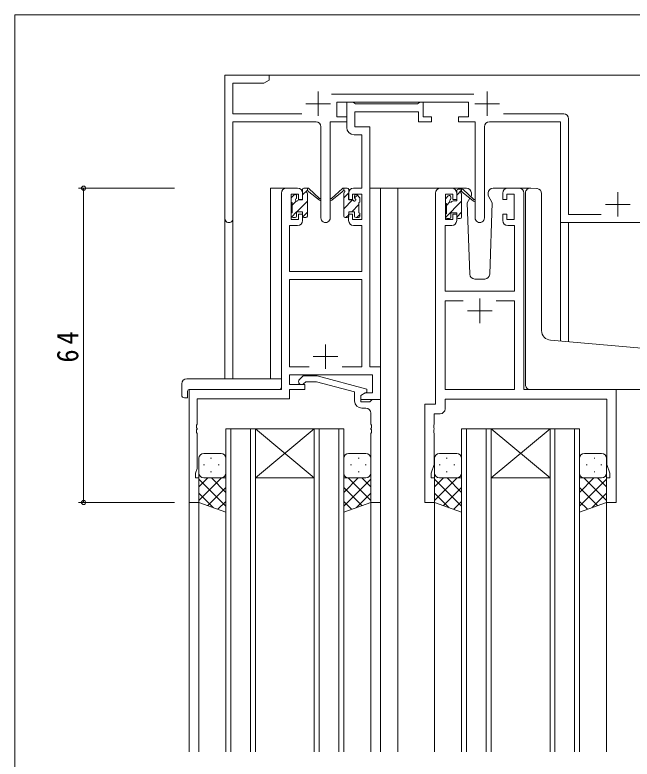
# Model space of a CAD drawing. Units: millimetres on the paper. Extents: x -420 to 373, y -297 to 267.
# Drawn here: x -417.7 to -292, y 112.9 to 264.4 of the extents above; entities that cross this region are included whole.
import ezdxf

# ---------------------------------------------------------------- set-up
doc = ezdxf.new("R2010")
doc.units = ezdxf.units.MM
doc.linetypes.add('DASHED3', pattern=[4, 3, -1])
for name, color, linetype, lineweight in [('0-1_YKK_ZWAK', 7, 'Continuous', 9), ('0-3_YKK_11', 7, 'Continuous', 9), ('0-4_YKK_12', 2, 'Continuous', 9), ('0-5_YKK_13', 4, 'Continuous', 9), ('0-7_YKK_D', 6, 'Continuous', 9)]:
    doc.layers.add(name, color=color, linetype=linetype, lineweight=lineweight)
doc.styles.add('ＭＳ ゴシック', font='')
doc.styles.get('ＭＳ ゴシック').set_extended_font_data('MS Gothic')

msp = doc.modelspace()

# ---------------------------------------------------------------- linework, layer by layer
at = {"layer": '0-1_YKK_ZWAK'}
for p in [(-417.7, -260.6), (352.3, 264.4)]:
    msp.add_line(p, (-417.7, 264.4), dxfattribs=at)
at = {"layer": '0-3_YKK_11'}
for p, q in [((-374.923, 252.121), (-365.923, 252.121)), ((-374.923, 222.936), (-374.923, 252.121)), ((-365.923, 252.121), (-365.923, 251.121)), ((-373.293, 250.49), (-373.293, 244.251)), ((-367.014, 250.49), (-373.293, 250.49)), ((-365.923, 251.121), (-367.014, 250.49)), ((-355.923, 248.821), (-355.923, 243.821)), ((-321.523, 248.821), (-321.523, 243.821)), ((-353.231, 248.251), (-324.215, 248.251)), ((-358.423, 246.321), (-353.423, 246.321)), ((-352.123, 246.621), (-352.123, 243.621)), ((-325.323, 246.621), (-352.123, 246.621)), ((-350.124, 246.621), (-348.794, 246.621)), ((-350.124, 241.491), (-350.124, 246.621)), ((-348.794, 246.621), (-348.519, 246.441)), ((-348.519, 246.441), (-348.336, 246.321)), ((-348.336, 246.321), (-335.682, 246.321)), ((-335.682, 246.321), (-335.499, 246.441)), ((-335.499, 246.441), (-335.224, 246.621)), ((-335.224, 246.621), (-334.524, 246.621)), ((-334.524, 246.621), (-334.524, 243.621)), ((-325.323, 243.621), (-325.323, 246.621)), ((-324.023, 246.321), (-319.023, 246.321)), ((-373.293, 244.251), (-359.273, 244.251)), ((-348.494, 244.691), (-348.494, 241.621)), ((-335.524, 244.691), (-348.494, 244.691)), ((-335.524, 242.621), (-335.524, 244.691)), ((-318.173, 244.251), (-305.923, 244.251)), ((-373.293, 242.621), (-373.293, 222.936)), ((-356.373, 242.621), (-373.293, 242.621)), ((-353.473, 242.621), (-353.473, 223.071)), ((-350.123, 242.621), (-353.473, 242.621)), ((-352.123, 243.621), (-350.123, 243.621)), ((-350.123, 243.621), (-350.123, 242.621)), ((-332.824, 242.621), (-335.524, 242.621)), ((-334.524, 243.621), (-332.824, 243.621)), ((-332.824, 243.621), (-332.824, 242.621)), ((-327.323, 243.621), (-325.323, 243.621)), ((-327.323, 242.621), (-327.323, 243.621)), ((-323.973, 242.621), (-327.323, 242.621)), ((-323.973, 223.071), (-323.973, 242.621)), ((-306.553, 242.621), (-321.073, 242.621)), ((-306.553, 222.12), (-306.553, 242.621)), ((-304.923, 243.25), (-304.923, 223.751)), ((-355.373, 223.071), (-355.373, 241.621)), ((-348.494, 241.621), (-345.424, 241.621)), ((-345.424, 241.621), (-345.424, 192.751)), ((-322.073, 241.621), (-322.073, 223.071)), ((-347.054, 239.991), (-348.624, 239.991)), ((-347.054, 229.121), (-347.054, 239.991)), ((-362.424, 229.121), (-360.124, 229.121)), ((-348.724, 229.121), (-347.054, 229.121)), ((-331.023, 229.121), (-328.723, 229.121)), ((-317.323, 229.121), (-315.023, 229.121)), ((-363.424, 188.121), (-363.424, 228.121)), ((-361.424, 227.921), (-361.424, 222.721)), ((-359.924, 227.921), (-361.424, 227.921)), ((-359.924, 226.821), (-359.924, 227.921)), ((-359.124, 228.121), (-359.124, 226.821)), ((-349.724, 226.821), (-349.724, 228.121)), ((-348.924, 227.921), (-348.924, 226.821)), ((-347.054, 227.921), (-348.924, 227.921)), ((-347.054, 222.721), (-347.054, 227.921)), ((-332.023, 185.121), (-332.023, 228.121)), ((-330.023, 227.921), (-330.023, 222.721)), ((-328.523, 227.921), (-330.023, 227.921)), ((-328.523, 226.821), (-328.523, 227.921)), ((-327.723, 228.121), (-327.723, 226.821)), ((-318.323, 226.821), (-318.323, 228.121)), ((-317.523, 227.921), (-317.523, 226.821)), ((-316.023, 227.921), (-317.523, 227.921)), ((-316.023, 222.721), (-316.023, 227.921)), ((-314.023, 228.121), (-314.023, 188.121)), ((-294.923, 228.321), (-294.923, 223.321)), ((-359.124, 226.821), (-359.924, 226.821)), ((-348.924, 226.821), (-349.724, 226.821)), ((-327.723, 226.821), (-328.523, 226.821)), ((-317.523, 226.821), (-318.323, 226.821)), ((-297.423, 225.82), (-292.423, 225.82)), ((-359.924, 223.821), (-359.124, 223.821)), ((-359.924, 222.721), (-359.924, 223.821)), ((-359.124, 223.821), (-359.124, 222.521)), ((-349.724, 223.821), (-348.924, 223.821)), ((-349.724, 222.521), (-349.724, 223.821)), ((-348.924, 223.821), (-348.924, 222.721)), ((-328.523, 223.82), (-327.723, 223.82)), ((-328.523, 222.721), (-328.523, 223.82)), ((-327.723, 223.82), (-327.723, 222.521)), ((-318.323, 223.82), (-317.523, 223.82)), ((-318.323, 222.521), (-318.323, 223.82)), ((-317.523, 223.82), (-317.523, 222.721)), ((-304.923, 223.751), (-298.273, 223.751)), ((-361.794, 221.521), (-361.794, 212.121)), ((-360.124, 221.521), (-361.794, 221.521)), ((-361.424, 222.721), (-359.924, 222.721)), ((-348.924, 222.721), (-347.054, 222.721)), ((-347.054, 221.521), (-348.724, 221.521)), ((-347.054, 212.121), (-347.054, 221.521)), ((-330.093, 221.521), (-330.093, 208.121)), ((-328.723, 221.521), (-330.093, 221.521)), ((-330.023, 222.721), (-328.523, 222.721)), ((-317.523, 222.721), (-316.023, 222.721)), ((-315.953, 221.521), (-317.323, 221.521)), ((-315.953, 208.121), (-315.953, 221.521)), ((-274.923, 222.12), (-306.553, 222.12)), ((-361.794, 212.121), (-347.054, 212.121)), ((-361.794, 210.491), (-347.054, 210.491)), ((-361.794, 192.751), (-361.794, 210.491)), ((-347.054, 210.491), (-347.054, 192.751)), ((-330.093, 208.121), (-315.953, 208.121)), ((-330.093, 206.191), (-326.373, 206.191)), ((-330.093, 188.121), (-330.093, 206.191)), ((-323.023, 206.621), (-323.023, 201.621)), ((-319.673, 206.191), (-315.953, 206.191)), ((-319.673, 206.191), (-315.953, 206.191)), ((-315.953, 206.191), (-315.953, 188.121)), ((-320.523, 204.121), (-325.523, 204.121)), ((-354.424, 197.321), (-354.424, 192.321)), ((-356.924, 194.821), (-351.924, 194.821)), ((-357.774, 192.751), (-361.794, 192.751)), ((-357.774, 192.751), (-361.794, 192.751)), ((-347.054, 192.751), (-351.074, 192.751)), ((-345.424, 192.751), (-343.224, 192.751)), ((-343.224, 192.751), (-343.224, 186.121)), ((-361.794, 191.121), (-361.794, 189.121)), ((-344.854, 191.121), (-361.794, 191.121)), ((-344.854, 187.421), (-344.854, 191.121)), ((-359.748, 190.145), (-358.972, 190.921)), ((-358.972, 190.921), (-356.127, 190.921)), ((-358.475, 189.721), (-358.899, 189.296)), ((-356.285, 189.721), (-358.475, 189.721)), ((-348.524, 187.641), (-356.285, 189.721)), ((-356.127, 190.921), (-346.024, 188.213)), ((-382.224, 188.121), (-363.424, 188.121)), ((-382.224, 165.121), (-382.224, 188.121)), ((-361.794, 189.121), (-358.624, 189.121)), ((-361.794, 188.121), (-361.794, 186.221)), ((-358.624, 188.121), (-361.794, 188.121)), ((-358.624, 189.121), (-358.624, 188.121)), ((-346.024, 188.213), (-346.024, 187.613)), ((-315.953, 188.121), (-330.093, 188.121)), ((-314.023, 188.121), (-295.223, 188.121)), ((-295.223, 188.121), (-295.223, 165.121)), ((-348.524, 185.821), (-348.524, 187.641)), ((-346.024, 187.613), (-347.224, 186.921)), ((-347.224, 186.921), (-346.358, 187.421)), ((-347.224, 186.921), (-347.224, 185.621)), ((-347.224, 186.121), (-347.224, 186.921)), ((-346.358, 187.421), (-344.854, 187.421)), ((-380.594, 186.221), (-380.594, 181.079)), ((-361.794, 186.221), (-380.594, 186.221)), ((-343.224, 186.121), (-347.224, 186.121)), ((-347.224, 185.621), (-345.424, 185.621)), ((-345.424, 185.621), (-345.224, 185.821)), ((-345.224, 185.821), (-344.924, 186.121)), ((-344.924, 186.121), (-343.224, 186.121)), ((-343.224, 186.121), (-343.224, 165.121)), ((-334.223, 185.121), (-332.023, 185.121)), ((-334.223, 165.121), (-334.223, 185.121)), ((-330.093, 186.191), (-330.093, 184.191)), ((-297.153, 186.191), (-330.093, 186.191)), ((-297.153, 172.851), (-297.153, 186.191)), ((-346.224, 184.321), (-347.024, 184.321)), ((-345.224, 181.079), (-345.224, 183.321)), ((-332.293, 183.191), (-332.293, 181.079)), ((-331.093, 183.191), (-332.293, 183.191)), ((-380.594, 181.079), (-380.714, 180.896)), ((-380.714, 180.896), (-380.714, 180.346)), ((-380.714, 180.346), (-380.594, 180.162)), ((-345.104, 180.896), (-345.224, 181.079)), ((-345.224, 180.162), (-345.104, 180.346)), ((-345.104, 180.346), (-345.104, 180.896)), ((-332.293, 181.079), (-332.413, 180.895)), ((-332.413, 180.895), (-332.413, 180.346)), ((-332.413, 180.346), (-332.293, 180.162)), ((-380.594, 180.079), (-380.714, 179.896)), ((-380.714, 179.896), (-380.714, 179.346)), ((-380.714, 179.346), (-380.594, 179.162)), ((-380.594, 180.162), (-380.594, 180.079)), ((-380.594, 179.162), (-380.594, 172.027)), ((-345.224, 180.079), (-345.224, 180.162)), ((-345.104, 179.896), (-345.224, 180.079)), ((-345.224, 179.162), (-345.104, 179.346)), ((-345.224, 165.121), (-345.224, 179.162)), ((-345.104, 179.346), (-345.104, 179.896)), ((-332.293, 180.079), (-332.413, 179.895)), ((-332.413, 179.895), (-332.413, 179.346)), ((-332.413, 179.346), (-332.293, 179.162)), ((-332.293, 180.162), (-332.293, 180.079)), ((-332.293, 179.162), (-332.293, 172.851)), ((-332.293, 172.851), (-332.923, 171.121)), ((-296.523, 171.121), (-297.153, 172.851)), ((-380.594, 172.027), (-380.924, 171.121)), ((-380.924, 171.121), (-380.924, 170.121)), ((-380.924, 170.121), (-380.224, 170.121)), ((-380.224, 170.121), (-380.224, 165.121)), ((-332.923, 171.121), (-332.923, 170.121)), ((-332.923, 170.121), (-332.223, 170.121)), ((-332.223, 170.121), (-332.223, 165.121)), ((-297.223, 170.121), (-296.523, 170.121)), ((-297.223, 165.121), (-297.223, 170.121)), ((-296.523, 170.121), (-296.523, 171.121)), ((-380.224, 165.121), (-382.224, 165.121)), ((-343.224, 165.121), (-345.224, 165.121)), ((-332.223, 165.121), (-334.223, 165.121)), ((-295.223, 165.121), (-297.223, 165.121))]:
    msp.add_line(p, q, dxfattribs=at)
for centre, radius, start, end in [((-305.923, 243.25), 1, 0, 89.99998), ((-356.373, 241.621), 1, 0, 89.99998), ((-321.073, 241.621), 1, 90, 179.99998), ((-348.624, 241.491), 1.5, 180, 269.99998), ((-362.424, 228.121), 1, 90, 179.99998), ((-360.124, 228.121), 1, 0, 89.99998), ((-348.724, 228.121), 1, 90, 179.99998), ((-331.023, 228.121), 1, 90, 179.99998), ((-328.723, 228.121), 1, 0, 89.99998), ((-317.323, 228.121), 1, 90, 179.99998), ((-315.023, 228.121), 1, 0, 89.99998), ((-374.108, 222.936), 0.815, 179.99998, 0), ((-354.423, 223.071), 0.95, 179.99998, 0), ((-323.023, 223.071), 0.95, 179.99998, 0), ((-360.124, 222.521), 1, 270, 359.99998), ((-348.724, 222.521), 1, 180, 269.99998), ((-328.723, 222.521), 1, 270, 359.99998), ((-317.323, 222.521), 1, 180, 269.99998), ((-359.324, 189.721), 0.6, 134.99998, 315), ((-347.024, 185.821), 1.5, 180, 269.99998), ((-346.224, 183.321), 1, 0, 89.99998), ((-331.093, 184.191), 1, 270, 359.99998)]:
    msp.add_arc(centre, radius, start, end, dxfattribs=at)
at = {"layer": '0-4_YKK_12'}
for p, q in [((-366.423, 252.121), (-287.423, 252.121)), ((-362.423, 229.121), (-365.623, 229.121)), ((-365.623, 190.308), (-365.623, 229.121)), ((-345.424, 229.121), (-339.723, 229.121)), ((-343.223, 229.121), (-343.223, 114.371)), ((-340.223, 229.121), (-331.023, 229.121)), ((-339.723, 229.121), (-339.723, 114.371)), ((-315.023, 229.121), (-312.947, 229.121)), ((-374.923, 222.936), (-374.923, 190.308)), ((-373.293, 222.936), (-373.293, 190.308)), ((-304.923, 222.12), (-306.553, 222.12)), ((-306.553, 222.12), (-306.553, 197.963)), ((-304.923, 222.12), (-306.553, 222.12)), ((-304.923, 222.12), (-304.923, 197.82)), ((-382.223, 188.121), (-382.223, 114.371)), ((-379.123, 188.121), (-381.623, 188.121)), ((-368.721, 180.12), (-374.721, 180.12)), ((-374.721, 180.12), (-374.721, 114.371)), ((-373.721, 114.371), (-373.721, 180.12)), ((-369.721, 180.12), (-369.721, 114.371)), ((-356.721, 180.12), (-368.721, 170.12)), ((-368.721, 180.12), (-356.721, 170.12)), ((-368.721, 180.12), (-356.721, 180.12)), ((-368.721, 114.371), (-368.721, 180.12)), ((-350.721, 180.12), (-356.721, 180.12)), ((-356.721, 180.12), (-356.721, 114.371)), ((-355.721, 114.371), (-355.721, 180.12)), ((-351.721, 180.12), (-351.721, 114.371)), ((-350.721, 114.371), (-350.721, 180.12)), ((-320.721, 180.12), (-326.721, 180.12)), ((-326.721, 180.12), (-326.721, 114.371)), ((-325.721, 114.371), (-325.721, 180.12)), ((-321.721, 180.12), (-321.721, 114.371)), ((-308.721, 180.12), (-320.721, 170.12)), ((-320.721, 180.12), (-308.721, 170.12)), ((-320.721, 180.12), (-308.721, 180.12)), ((-320.721, 114.371), (-320.721, 180.12)), ((-302.721, 180.12), (-308.721, 180.12)), ((-308.721, 180.12), (-308.721, 114.371)), ((-307.721, 114.371), (-307.721, 180.12)), ((-303.721, 180.12), (-303.721, 114.371)), ((-302.721, 114.371), (-302.721, 180.12)), ((-368.721, 170.12), (-356.721, 170.12)), ((-320.721, 170.12), (-308.721, 170.12)), ((-380.223, 165.621), (-380.223, 114.371)), ((-345.223, 165.621), (-345.223, 114.371)), ((-332.223, 165.621), (-332.223, 114.371)), ((-297.223, 165.621), (-297.223, 114.371))]:
    msp.add_line(p, q, dxfattribs=at)
at = {"layer": '0-5_YKK_13'}
for p, q in [((-359.123, 226.721), (-359.123, 228.821)), ((-358.823, 229.121), (-358.033, 229.121)), ((-358.123, 228.621), (-358.123, 229.121)), ((-357.84, 229.05), (-355.657, 227.002)), ((-351.006, 229.05), (-353.189, 227.002)), ((-350.023, 229.121), (-350.813, 229.121)), ((-350.723, 228.621), (-350.723, 229.121)), ((-349.723, 226.721), (-349.723, 228.821)), ((-325.736, 229.121), (-328.723, 229.121)), ((-327.422, 228.921), (-326.632, 228.921)), ((-326.722, 228.421), (-326.722, 228.921)), ((-326.439, 228.85), (-324.256, 226.802)), ((-317.323, 229.121), (-320.31, 229.121)), ((-312.638, 229.144), (-311.426, 229.038)), ((-311.338, 229.03), (-311.426, 229.038)), ((-361.336, 227.233), (-360.836, 227.733)), ((-360.323, 227.521), (-360.323, 227.182)), ((-359.123, 227.739), (-358.123, 228.739)), ((-358.123, 223.421), (-358.123, 228.021)), ((-355.69, 226.658), (-357.83, 228.354)), ((-353.156, 226.658), (-351.016, 228.354)), ((-350.723, 227.16), (-349.723, 228.16)), ((-350.723, 223.421), (-350.723, 228.021)), ((-348.523, 227.521), (-348.523, 227.182)), ((-348.516, 227.121), (-347.958, 227.68)), ((-347.51, 227.233), (-348.01, 227.733)), ((-329.935, 227.033), (-329.435, 227.533)), ((-328.922, 227.321), (-328.922, 226.982)), ((-327.722, 227.709), (-326.722, 228.709)), ((-327.722, 226.521), (-327.722, 228.62)), ((-326.722, 223.221), (-326.722, 227.821)), ((-324.289, 226.457), (-326.429, 228.154)), ((-324.718, 227.62), (-324.862, 227.371)), ((-324.737, 228.155), (-324.718, 227.62)), ((-321.328, 227.62), (-321.309, 228.155)), ((-320.481, 226.153), (-321.328, 227.62)), ((-313.726, 198.59), (-313.726, 228.147)), ((-310.426, 200.134), (-310.426, 228.034)), ((-361.423, 226.421), (-361.423, 227.021)), ((-361.223, 225.639), (-360.384, 226.478)), ((-361.223, 224.121), (-361.223, 226.221)), ((-360.297, 224.321), (-358.123, 226.494)), ((-359.862, 226.721), (-359.123, 226.721)), ((-350.723, 224.915), (-348.923, 226.714)), ((-348.984, 226.721), (-349.723, 226.721)), ((-347.623, 224.121), (-347.623, 226.221)), ((-347.423, 226.421), (-347.423, 227.021)), ((-330.022, 226.221), (-330.022, 226.821)), ((-330.018, 223.169), (-326.722, 226.464)), ((-329.822, 225.609), (-329.094, 226.338)), ((-329.822, 223.921), (-329.822, 226.021)), ((-328.461, 226.521), (-327.722, 226.521)), ((-325.044, 227.056), (-325.565, 226.153)), ((-325.565, 226.153), (-325.057, 211.586)), ((-320.989, 211.586), (-320.481, 226.153)), ((-361.369, 223.248), (-360.323, 224.294)), ((-360.323, 224.321), (-359.123, 224.321)), ((-360.323, 224.321), (-360.323, 223.421)), ((-359.123, 224.321), (-359.123, 223.421)), ((-349.723, 224.321), (-349.723, 223.421)), ((-348.523, 224.321), (-349.723, 224.321)), ((-349.072, 224.321), (-347.623, 225.77)), ((-348.523, 224.321), (-348.523, 223.421)), ((-361.423, 223.421), (-361.423, 223.921)), ((-360.623, 223.121), (-361.123, 223.121)), ((-359.09, 223.283), (-358.123, 224.249)), ((-358.423, 223.121), (-358.823, 223.121)), ((-350.423, 223.121), (-350.023, 223.121)), ((-350.272, 223.121), (-349.723, 223.67)), ((-348.223, 223.121), (-347.723, 223.121)), ((-348.027, 223.121), (-347.423, 223.725)), ((-347.423, 223.421), (-347.423, 223.921)), ((-330.022, 223.221), (-330.022, 223.721)), ((-329.222, 222.921), (-329.722, 222.921)), ((-328.922, 224.12), (-327.722, 224.12)), ((-328.922, 224.12), (-328.922, 223.221)), ((-327.722, 223.219), (-326.722, 224.219)), ((-327.722, 224.12), (-327.722, 223.221)), ((-327.022, 222.921), (-327.422, 222.921)), ((-324.057, 210.621), (-321.989, 210.621)), ((-313.726, 189.122), (-313.726, 198.59)), ((-254.138, 193.377), (-308.6, 198.142)), ((-382.712, 190.308), (-363.424, 190.308)), ((-363.424, 189.308), (-363.424, 190.308)), ((-383.712, 189.308), (-383.712, 186.933)), ((-382.224, 188.121), (-363.924, 188.121)), ((-363.424, 189.308), (-363.424, 188.621)), ((-312.726, 188.122), (-254.226, 188.122)), ((-382.712, 186.429), (-382.524, 186.429)), ((-382.524, 187.821), (-382.524, 186.929)), ((-382.524, 186.429), (-382.524, 186.929)), ((-375.723, 175.121), (-379.223, 175.121)), ((-349.724, 175.121), (-346.224, 175.121)), ((-327.723, 175.121), (-331.223, 175.121)), ((-301.724, 175.121), (-298.224, 175.121)), ((-380.223, 174.121), (-380.223, 171.121)), ((-379.303, 172.757), (-379.103, 172.757)), ((-377.888, 174.172), (-377.688, 174.172)), ((-376.273, 172.757), (-376.073, 172.757)), ((-374.723, 171.121), (-374.723, 174.121)), ((-350.724, 171.121), (-350.724, 174.121)), ((-349.174, 172.757), (-349.374, 172.757)), ((-347.559, 174.172), (-347.759, 174.172)), ((-346.144, 172.757), (-346.344, 172.757)), ((-345.224, 174.121), (-345.224, 171.121)), ((-332.223, 174.121), (-332.223, 171.121)), ((-331.303, 172.757), (-331.103, 172.757)), ((-329.888, 174.172), (-329.688, 174.172)), ((-328.273, 172.757), (-328.073, 172.757)), ((-326.723, 171.121), (-326.723, 174.121)), ((-302.724, 171.121), (-302.724, 174.121)), ((-301.174, 172.757), (-301.374, 172.757)), ((-299.559, 174.172), (-299.759, 174.172)), ((-298.144, 172.757), (-298.344, 172.757)), ((-297.224, 174.121), (-297.224, 171.121)), ((-377.888, 171.342), (-377.688, 171.342)), ((-374.723, 171.342), (-374.723, 163.156)), ((-350.724, 171.342), (-350.724, 163.156)), ((-347.559, 171.342), (-347.759, 171.342)), ((-329.888, 171.342), (-329.688, 171.342)), ((-326.723, 171.342), (-326.723, 163.156)), ((-302.724, 171.342), (-302.724, 163.156)), ((-299.559, 171.342), (-299.759, 171.342)), ((-380.223, 165.121), (-380.223, 171.121)), ((-378.431, 170.121), (-380.223, 168.329)), ((-375.603, 170.121), (-380.223, 165.5)), ((-380.223, 169.852), (-374.723, 164.352)), ((-379.223, 170.121), (-375.623, 170.121)), ((-378.823, 170.121), (-374.723, 170.121)), ((-377.663, 170.121), (-374.723, 167.181)), ((-374.834, 170.121), (-374.723, 170.009)), ((-346.624, 170.121), (-350.724, 170.121)), ((-347.784, 170.121), (-350.724, 167.181)), ((-350.613, 170.121), (-350.724, 170.009)), ((-345.224, 169.852), (-350.724, 164.352)), ((-349.845, 170.121), (-345.224, 165.5)), ((-346.224, 170.121), (-349.824, 170.121)), ((-347.016, 170.121), (-345.224, 168.329)), ((-345.224, 165.121), (-345.224, 171.121)), ((-332.223, 165.121), (-332.223, 171.121)), ((-330.431, 170.121), (-332.223, 168.329)), ((-327.603, 170.121), (-332.223, 165.5)), ((-332.223, 169.852), (-326.723, 164.352)), ((-331.223, 170.121), (-327.623, 170.121)), ((-330.823, 170.121), (-326.723, 170.121)), ((-329.663, 170.121), (-326.723, 167.181)), ((-326.834, 170.121), (-326.723, 170.009)), ((-298.624, 170.121), (-302.724, 170.121)), ((-299.784, 170.121), (-302.724, 167.181)), ((-302.613, 170.121), (-302.724, 170.009)), ((-297.224, 169.852), (-302.724, 164.352)), ((-301.845, 170.121), (-297.224, 165.5)), ((-298.224, 170.121), (-301.824, 170.121)), ((-299.016, 170.121), (-297.224, 168.329)), ((-297.224, 165.121), (-297.224, 171.121)), ((-380.223, 167.024), (-377.262, 164.063)), ((-374.723, 168.172), (-378.419, 164.476)), ((-350.724, 168.172), (-347.028, 164.476)), ((-345.224, 167.024), (-348.185, 164.063)), ((-332.223, 167.024), (-329.262, 164.063)), ((-326.723, 168.172), (-330.419, 164.476)), ((-302.724, 168.172), (-299.028, 164.476)), ((-297.224, 167.024), (-300.185, 164.063)), ((-374.723, 165.344), (-376.335, 163.732)), ((-350.724, 165.344), (-349.113, 163.732)), ((-326.723, 165.343), (-328.335, 163.732)), ((-302.724, 165.343), (-301.113, 163.732)), ((-374.723, 163.156), (-380.223, 165.121)), ((-350.724, 163.156), (-345.224, 165.121)), ((-326.723, 163.156), (-332.223, 165.121)), ((-302.724, 163.156), (-297.224, 165.121))]:
    msp.add_line(p, q, dxfattribs=at)
for centre, radius, start, end in [((-358.823, 228.821), 0.3, 90, 180), ((-358.033, 228.821), 0.3, 49.8974, 90), ((-350.813, 228.821), 0.3, 90, 130.10258), ((-350.023, 228.821), 0.3, 0, 90), ((-327.422, 228.62), 0.3, 90, 180), ((-326.632, 228.62), 0.3, 49.8974, 90), ((-325.736, 228.121), 1, 2, 90), ((-320.31, 228.121), 1, 90, 178), ((-312.726, 228.147), 1, 85, 180), ((-311.426, 228.034), 1, 0, 85), ((-360.623, 227.521), 0.3, 0, 135), ((-358.123, 228.421), 0.2, 20.88332, 233.1301), ((-358.423, 228.021), 0.3, 0, 53.1301), ((-357.656, 228.599), 0.3, 200.88332, 234.62001), ((-351.19, 228.599), 0.3, 305.37997, 339.11667), ((-350.723, 228.421), 0.2, 306.86989, 159.11667), ((-350.423, 228.021), 0.3, 126.86989, 180), ((-348.223, 227.521), 0.3, 45, 180), ((-329.222, 227.321), 0.3, 0, 135), ((-326.722, 228.221), 0.2, 20.88332, 233.1301), ((-327.022, 227.821), 0.3, 0, 53.1301), ((-326.255, 228.399), 0.3, 200.88332, 234.62001), ((-361.123, 227.021), 0.3, 135, 180), ((-361.223, 226.421), 0.2, 180, 270), ((-360.323, 226.721), 0.25, 123.05573, 326.94426), ((-360.623, 227.182), 0.3, 303.05573, 0), ((-359.862, 226.421), 0.3, 90, 146.94426), ((-355.574, 226.821), 0.2, 234.62001, 114.62001), ((-353.272, 226.821), 0.2, 65.37997, 305.37997), ((-348.984, 226.421), 0.3, 33.05573, 90), ((-348.523, 226.721), 0.25, 213.05573, 56.94426), ((-348.223, 227.182), 0.3, 180, 236.94426), ((-347.623, 226.421), 0.2, 270, 0), ((-347.723, 227.021), 0.3, 0, 45), ((-329.722, 226.821), 0.3, 135, 180), ((-329.822, 226.221), 0.2, 180, 270), ((-328.922, 226.521), 0.25, 123.05573, 326.94426), ((-329.222, 226.982), 0.3, 303.05573, 0), ((-328.461, 226.221), 0.3, 90, 146.94426), ((-324.173, 226.62), 0.2, 234.62001, 114.62001), ((-361.223, 223.921), 0.2, 90, 180), ((-361.123, 223.421), 0.3, 180, 270), ((-360.623, 223.421), 0.3, 270, 0), ((-358.823, 223.421), 0.3, 180, 270), ((-358.423, 223.421), 0.3, 270, 0), ((-350.423, 223.421), 0.3, 180, 270), ((-350.023, 223.421), 0.3, 270, 0), ((-348.223, 223.421), 0.3, 180, 270), ((-347.723, 223.421), 0.3, 270, 0), ((-347.623, 223.921), 0.2, 0, 90), ((-329.822, 223.721), 0.2, 90, 180), ((-329.722, 223.221), 0.3, 180, 270), ((-329.222, 223.221), 0.3, 270, 0), ((-327.422, 223.221), 0.3, 180, 270), ((-327.022, 223.221), 0.3, 270, 0), ((-324.057, 211.621), 1, 182, 270), ((-321.989, 211.621), 1, 270, 358), ((-308.426, 200.134), 2, 180, 264.99998), ((-382.712, 189.308), 1, 90.0051, 180), ((-382.224, 187.821), 0.3, 90, 180), ((-363.924, 188.621), 0.5, 270, 0), ((-312.726, 189.122), 1, 180, 224.427), ((-312.726, 189.122), 1, 224.427, 238.63306), ((-312.726, 189.122), 1, 224.427, 270), ((-383.284, 186.905), 0.427, 176.2506, 225.91696), ((-382.939, 187.575), 1.168, 236.65906, 281.21634), ((-379.223, 174.121), 1, 90, 180), ((-375.723, 174.121), 1, 0, 90), ((-349.724, 174.121), 1, 89.99998, 179.99998), ((-346.224, 174.121), 1, 359.99998, 89.99998), ((-331.223, 174.121), 1, 90, 180), ((-327.723, 174.121), 1, 0, 90), ((-301.724, 174.121), 1, 89.99998, 179.99998), ((-298.224, 174.121), 1, 359.99998, 89.99998), ((-379.223, 171.121), 1, 180, 270), ((-379.223, 171.121), 1, 180, 270), ((-375.723, 171.121), 1, 270, 0), ((-375.723, 171.121), 1, 270, 0), ((-349.724, 171.121), 1, 179.99998, 269.99998), ((-349.724, 171.121), 1, 179.99998, 269.99998), ((-346.224, 171.121), 1, 269.99998, 359.99998), ((-346.224, 171.121), 1, 269.99998, 359.99998), ((-331.223, 171.121), 1, 180, 270), ((-331.223, 171.121), 1, 180, 270), ((-327.723, 171.121), 1, 270, 0), ((-327.723, 171.121), 1, 270, 0), ((-301.724, 171.121), 1, 179.99998, 269.99998), ((-301.724, 171.121), 1, 179.99998, 269.99998), ((-298.224, 171.121), 1, 269.99998, 359.99998), ((-298.224, 171.121), 1, 269.99998, 359.99998)]:
    msp.add_arc(centre, radius, start, end, dxfattribs=at)
at = {"layer": '0-5_YKK_13', "linetype": 'DASHED3'}
for centre, start, end in [((-306.965, 187.621), 90, 93.72617), ((-306.965, 187.621), 90, 93.72617), ((-305.081, 187.621), 87.13426, 90), ((-305.081, 187.621), 87.13426, 90)]:
    msp.add_arc(centre, 0.5, start, end, dxfattribs=at)
at = {"layer": '0-7_YKK_D'}
for p, q in [((-385.224, 229.121), (-404.712, 229.121)), ((-403.712, 229.121), (-403.712, 165.121)), ((-385.224, 165.121), (-404.712, 165.121))]:
    msp.add_line(p, q, dxfattribs=at)
for centre in [(-403.712, 229.121), (-403.712, 165.121)]:
    msp.add_circle(centre, 0.425, dxfattribs=at)

# ---------------------------------------------------------------- texts
at = {"layer": '0-7_YKK_D', "color": 3, "insert": (-404.712, 193.601), "char_height": 4.399, "attachment_point": 7, "rotation": 90, "style": 'ＭＳ ゴシック'}
msp.add_mtext('\\T1.36;\\W0.9;64', dxfattribs=at)

doc.saveas('drawing.dxf')
